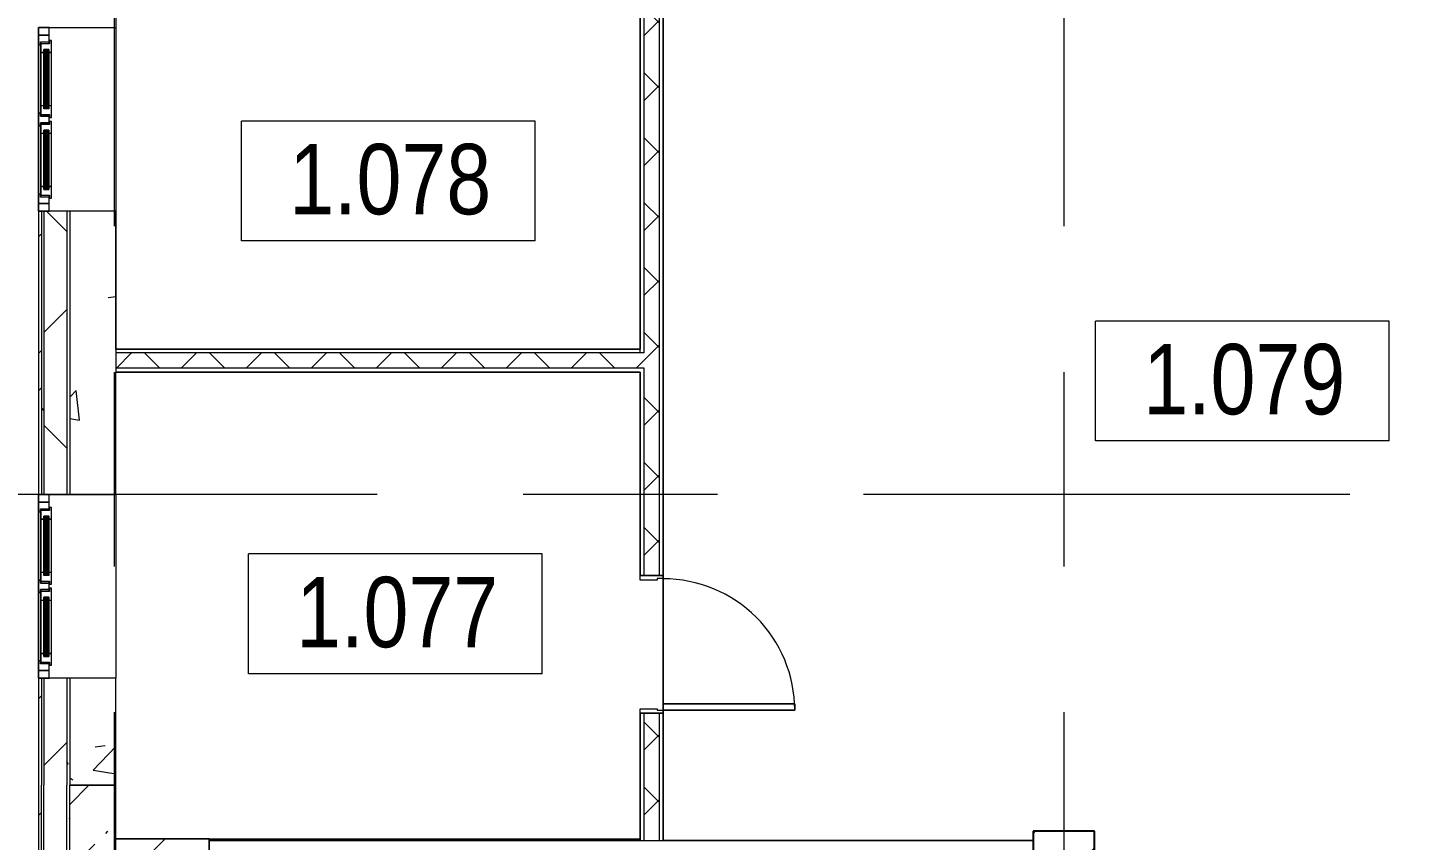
# Model space of a CAD drawing. Header units: millimetres. Extents: x 46431 to 216095, y -43515 to 31605.
# Drawn here: x 56767 to 65794, y -15743 to -10433 of the extents above; entities that cross this region are included whole.
import ezdxf

# ---------------------------------------------------------------- set-up
doc = ezdxf.new("R2010")
doc.units = ezdxf.units.MM
doc.linetypes.add('Осевые', pattern=[6350, 1270, -952.5, 3175, -952.5])
for name, color, linetype, lineweight in [('Двери', 7, 'Continuous', 9), ('Каркас_Импост', 7, 'Continuous', 9), ('Колонны', 7, 'Continuous', 9), ('Колонны-1', 7, 'Continuous', 25), ('Марки помещений', 7, 'Continuous', 9), ('Общие ребра', 7, 'Continuous', 9), ('Окна', 7, 'Continuous', 9), ('Окна-1', 7, 'Continuous', 18), ('Оси-2', 7, 'Осевые', 9), ('Остекление', 7, 'Continuous', 9), ('Панель', 7, 'Continuous', 9), ('Перекрытия', 7, 'Continuous', 9), ('Стены', 7, 'Continuous', 9), ('Стены-1', 7, 'Continuous', 18), ('Штриховка разреза-3', 7, 'Continuous', 9)]:
    doc.layers.add(name, color=color, linetype=linetype, lineweight=lineweight)
doc.layers.add('Окна-2', color=7, linetype='Continuous', lineweight=9, true_color=0x804000)
doc.styles.add('Arial Narrow_1', font='Arial Narrow.ttf', dxfattribs={"height": 460})
pattern_1 = [(45, (0, 0), (-212.132, 212.132), []), (135, (0, 0), (-212.132, -212.132), [])]
pattern_2 = [(45, (0, 0), (-502.894, 502.894), []), (45, (0, 762), (-502.894, 502.894), [])]
pattern_3 = [(45, (0, 0), (-424.264, 424.264), [600, -100, 20, -100]), (45, (0, 424), (-424.264, 424.264), [])]
pattern_4 = [(0, (0, 0), (812.8, 203.2), [67.056, -542.544, 67.056, -542.544, -3251.2]), (0, (0, 0), (812.8, 203.2), [-1219.2, 67.056, -1152.144, 67.056, -542.544, -1422.4]), (0, (0, 0), (812.8, 203.2), [-3048, 67.056, -339.344, 67.056, -948.944]), (120, (304.8, 101.6), (-582.37636, 602.30545), [67.056, -542.544, 67.056, -542.544, -3251.2]), (120, (304.8, 101.6), (-582.37636, 602.30545), [-1219.2, 67.056, -1152.144, 67.056, -542.544, -1422.4]), (120, (304.8, 101.6), (-582.37636, 602.30545), [-3048, 67.056, -339.344, 67.056, -948.944]), (240, (406.4, 508), (-230.42364, -805.50545), [67.056, -542.544, 67.056, -542.544, -3251.2]), (240, (406.4, 508), (-230.42364, -805.50545), [-1219.2, 67.056, -1152.144, 67.056, -542.544, -1422.4]), (240, (406.4, 508), (-230.42364, -805.50545), [-3048, 67.056, -339.344, 67.056, -948.944])]
pattern_5 = [(45, (0, 0), (-707.107, 707.107), []), (135, (0, 0), (-707.107, -707.107), [])]
pattern_6 = [(50, (0, 0), (1457.472, -127.512), [152.4, -1676.4]), (355, (0, 0), (-281.942, 1528.454), [121.92, -1341.12]), (100.451, (121.5, -10.6), (1175.54, 1400.933), [129.52, -1424.72]), (46.184, (0, 406.4), (2168.63, -336.34), [228.6, -2514.6]), (96.636, (180.7, 378.4), (1899.22, 1979.42), [194.28, -2137.08]), (351.184, (0, 406.4), (1899.24, 1979.4), [182.88, -2011.68]), (21, (203.2, 304.8), (1212.915, -818.121), [152.4, -1676.4]), (326, (203.2, 304.8), (494.417, 1473.504), [121.92, -1341.12]), (71.451, (304.3, 236.6), (1707.337, 655.37), [129.52, -1424.72]), (37.5, (0, 0), (24.7094, 676.4402), [67.056, -1257.808, 67.056, -1294.384, -1346.2]), (37.5, (0, 0), (24.7094, 676.4402), [-2686.304, 67.056, -1279.144]), (7.5, (0, 0), (534.558, 801.444), [67.056, -709.168, 67.056, -1227.328, -513.08]), (7.5, (0, 0), (534.558, 801.444), [-2070.608, 67.056, -446.024]), (327.5, (-453.14, 0), (1084.7275, -45.831), [67.056, -440.944, 67.056, -1517.904, -2103.12]), (327.5, (-453.14, 0), (1084.7275, -45.831), [-2092.96, 67.056, -2036.064]), (317.5, (-656.3, 0), (1185.035, 203.414), [67.056, -593.344, 67.056, -985.52, -1493.52]), (317.5, (-656.3, 0), (1185.035, 203.414), [-1712.976, 67.056, -1426.464])]

# ---------------------------------------------------------------- blocks, each defined once
blk = doc.blocks.new('Дверь - Однопольная - ДВ2__21х9-6240661-План 1-го этажа на отм_ -6_000')
at = {"layer": 'Двери'}
for p, q in [((-429, -75), (-389, -75)), ((-429, -933), (-429, -75)), ((-389, -75), (-389, -933)), ((-389, -933), (-429, -933))]:
    blk.add_line(p, q, dxfattribs=at)
blk.add_arc((-429, -75), 858, 270, 0, dxfattribs=at)
at = {"layer": 'Каркас_Импост'}
for p, q in [((-450, 75), (-420, 75)), ((-450, -75), (-450, 75)), ((-420, 75), (-420, -35)), ((420, 75), (450, 75)), ((420, -35), (420, 75)), ((450, 75), (450, -75)), ((-430, -75), (-450, -75)), ((-430, -35), (-430, -75)), ((-420, -35), (-430, -35)), ((430, -35), (420, -35)), ((430, -75), (430, -35)), ((450, -75), (430, -75))]:
    blk.add_line(p, q, dxfattribs=at)
at = {"layer": 'Панель'}
for p, q in [((-389, -75), (-429, -75)), ((-429, -75), (-429, -933)), ((-389, -933), (-389, -75)), ((-429, -933), (-389, -933))]:
    blk.add_line(p, q, dxfattribs=at)
blk = doc.blocks.new('Колонна 403 - Колонна 40-55-731272-План 1-го этажа на отм_ -6_000')
at = {"layer": 'Колонны'}
h = blk.add_hatch(dxfattribs=at)
h.set_pattern_fill('FP_12', color=256, style=0, pattern_type=2)
h.set_pattern_definition([(45, (0, -8400), (-493.914, 493.914), []), (45, (493.9, -8400), (-493.914, 493.914), [873.125, -174.625, 6.706, -167.919])])
h.paths.add_polyline_path([(63331.6, -24482.9), (63731.6, -24482.9), (63731.6, -24082.9), (63331.6, -24082.9), (63331.6, -24134.5)], flags=0)
at = {"layer": 'Колонны-1'}
for p, q in [((63731.6, -24082.9), (63331.6, -24082.9)), ((63331.6, -24082.9), (63331.6, -24482.9)), ((63731.6, -24482.9), (63731.6, -24082.9)), ((63331.6, -24482.9), (63731.6, -24482.9))]:
    blk.add_line(p, q, dxfattribs=at)
blk = doc.blocks.new('Окно 2-Распашное - Один переплет с многокамерным стеклопакетом - 30674-99 - ОК-1 1200-1800-V9-План 1-го этажа на отм_ -6_000')
at = {"layer": 'Каркас_Импост'}
for p, q in [((-550, 252.5), (-550, 182.5)), ((-487, 252.5), (-550, 252.5)), ((-550, 182.5), (-507, 182.5)), ((-507, 182.5), (-507, 238.5)), ((-507, 238.5), (-487, 238.5)), ((-21, 238.5), (-507, 238.5)), ((-507, 182.5), (-507, 238.5)), ((-495, 182.5), (-507, 182.5)), ((-438, 236.5), (-495, 236.5)), ((-495, 236.5), (-495, 180.5)), ((-487, 238.5), (-487, 252.5)), ((-487, 252.5), (-41, 252.5)), ((-487, 238.5), (-487, 252.5)), ((-41, 238.5), (-487, 238.5)), ((-458, 184.5), (-458, 216.5)), ((-458, 216.5), (-438, 216.5)), ((-70, 216.5), (-458, 216.5)), ((-458, 216.5), (-458, 184.5)), ((-438, 184.5), (-458, 184.5)), ((-458, 184.5), (-70, 184.5)), ((-438, 216.5), (-438, 236.5)), ((-90, 236.5), (-438, 236.5)), ((-438, 236.5), (-438, 216.5)), ((-438, 216.5), (-90, 216.5)), ((-438, 166.5), (-438, 184.5)), ((-90, 184.5), (-438, 184.5)), ((-438, 184.5), (-438, 166.5)), ((-33, 236.5), (-90, 236.5)), ((-90, 236.5), (-90, 216.5)), ((-90, 236.5), (-90, 216.5)), ((-90, 216.5), (-70, 216.5)), ((-70, 184.5), (-90, 184.5)), ((-90, 184.5), (-90, 166.5)), ((-90, 184.5), (-90, 166.5)), ((-70, 216.5), (-70, 184.5)), ((-70, 216.5), (-70, 184.5)), ((41, 252.5), (-41, 252.5)), ((-41, 252.5), (-41, 238.5)), ((-41, 238.5), (-41, 252.5)), ((-41, 238.5), (-21, 238.5)), ((-33, 180.5), (-33, 236.5)), ((-21, 182.5), (-33, 182.5)), ((-21, 238.5), (-21, 182.5)), ((-21, 182.5), (-21, 238.5)), ((-21, 182.5), (21, 182.5)), ((21, 182.5), (21, 238.5)), ((21, 238.5), (41, 238.5)), ((21, 238.5), (21, 182.5)), ((507, 238.5), (21, 238.5)), ((33, 182.5), (21, 182.5)), ((90, 236.5), (33, 236.5)), ((33, 236.5), (33, 180.5)), ((41, 238.5), (41, 252.5)), ((41, 252.5), (487, 252.5)), ((41, 252.5), (41, 238.5)), ((487, 238.5), (41, 238.5)), ((70, 184.5), (70, 216.5)), ((70, 216.5), (90, 216.5)), ((458, 216.5), (70, 216.5)), ((70, 184.5), (70, 216.5)), ((90, 184.5), (70, 184.5)), ((70, 184.5), (458, 184.5)), ((90, 216.5), (90, 236.5)), ((90, 216.5), (90, 236.5)), ((438, 236.5), (90, 236.5)), ((90, 216.5), (438, 216.5)), ((90, 166.5), (90, 184.5)), ((90, 166.5), (90, 184.5)), ((438, 184.5), (90, 184.5)), ((438, 236.5), (438, 216.5)), ((495, 236.5), (438, 236.5)), ((438, 216.5), (438, 236.5)), ((438, 216.5), (458, 216.5)), ((458, 184.5), (438, 184.5)), ((438, 184.5), (438, 166.5)), ((438, 166.5), (438, 184.5)), ((458, 216.5), (458, 184.5)), ((458, 184.5), (458, 216.5)), ((550, 252.5), (487, 252.5)), ((487, 252.5), (487, 238.5)), ((487, 252.5), (487, 238.5)), ((487, 238.5), (507, 238.5)), ((495, 180.5), (495, 236.5)), ((507, 182.5), (495, 182.5)), ((507, 238.5), (507, 182.5)), ((507, 238.5), (507, 182.5)), ((507, 182.5), (550, 182.5)), ((550, 182.5), (550, 252.5)), ((-495, 180.5), (-515, 180.5)), ((-515, 180.5), (-515, 166.5)), ((-515, 166.5), (-438, 166.5)), ((-438, 166.5), (-90, 166.5)), ((-90, 166.5), (-13, 166.5)), ((-13, 180.5), (-33, 180.5)), ((-13, 166.5), (-13, 180.5)), ((33, 180.5), (13, 180.5)), ((13, 180.5), (13, 166.5)), ((13, 166.5), (90, 166.5)), ((90, 166.5), (438, 166.5)), ((438, 166.5), (515, 166.5)), ((515, 180.5), (495, 180.5)), ((515, 166.5), (515, 180.5))]:
    blk.add_line(p, q, dxfattribs=at)
at = {"layer": 'Окна'}
for p, q in [((-437.6, 252.5), (-487, 252.5)), ((-487, 252.5), (-474.6, 252.5)), ((-443, 202.5), (-443, 212.5)), ((-85, 212.5), (-443, 212.5)), ((-443, 202.5), (-85, 202.5)), ((-443, 188.5), (-443, 198.5)), ((-85, 198.5), (-443, 198.5)), ((-443, 188.5), (-85, 188.5)), ((-85, 202.5), (-85, 212.5)), ((-85, 188.5), (-85, 198.5)), ((-53.3, 252.5), (-41, 252.5)), ((53.3, 252.5), (41, 252.5)), ((85, 202.5), (85, 212.5)), ((85, 212.5), (443, 212.5)), ((443, 202.5), (85, 202.5)), ((85, 188.5), (85, 198.5)), ((85, 198.5), (443, 198.5)), ((443, 188.5), (85, 188.5)), ((438.2, 252.5), (487, 252.5)), ((443, 202.5), (443, 212.5)), ((443, 188.5), (443, 198.5)), ((487, 252.5), (474.8, 252.5))]:
    blk.add_line(p, q, dxfattribs=at)
at = {"layer": 'Окна-1'}
for p, q in [((-458, 212.5), (-458, 202.5)), ((-443, 212.5), (-458, 212.5)), ((-458, 202.5), (-443, 202.5)), ((-458, 198.5), (-458, 188.5)), ((-443, 198.5), (-458, 198.5)), ((-458, 188.5), (-443, 188.5)), ((-443, 202.5), (-443, 212.5)), ((-443, 188.5), (-443, 198.5)), ((-70, 212.5), (-85, 212.5)), ((-85, 212.5), (-85, 202.5)), ((-85, 202.5), (-70, 202.5)), ((-70, 198.5), (-85, 198.5)), ((-85, 198.5), (-85, 188.5)), ((-85, 188.5), (-70, 188.5)), ((-70, 202.5), (-70, 212.5)), ((-70, 188.5), (-70, 198.5)), ((70, 212.5), (85, 212.5)), ((70, 202.5), (70, 212.5)), ((85, 202.5), (70, 202.5)), ((70, 198.5), (85, 198.5)), ((70, 188.5), (70, 198.5)), ((85, 188.5), (70, 188.5)), ((85, 212.5), (85, 202.5)), ((85, 198.5), (85, 188.5)), ((443, 212.5), (458, 212.5)), ((443, 202.5), (443, 212.5)), ((458, 202.5), (443, 202.5)), ((443, 198.5), (458, 198.5)), ((443, 188.5), (443, 198.5)), ((458, 188.5), (443, 188.5)), ((458, 212.5), (458, 202.5)), ((458, 198.5), (458, 188.5))]:
    blk.add_line(p, q, dxfattribs=at)
at = {"layer": 'Окна-2'}
for p, q in [((-600, 252.5), (-600, 182.5)), ((-550, 252.5), (-600, 252.5)), ((-600, 182.5), (-550, 182.5)), ((-550, 182.5), (-550, 252.5)), ((550, 252.5), (-550, 252.5)), ((-550, 182.5), (-550, 252.5)), ((-550, 182.5), (-495, 182.5)), ((-33, 182.5), (33, 182.5)), ((495, 182.5), (550, 182.5)), ((600, 252.5), (550, 252.5)), ((550, 252.5), (550, 182.5)), ((550, 182.5), (550, 252.5)), ((550, 182.5), (600, 182.5)), ((600, 182.5), (600, 252.5))]:
    blk.add_line(p, q, dxfattribs=at)
at = {"layer": 'Остекление'}
for p, q in [((-70, 216.5), (-458, 216.5)), ((-458, 216.5), (-458, 212.5)), ((-458, 212.5), (-70, 212.5)), ((-70, 202.5), (-458, 202.5)), ((-458, 202.5), (-458, 198.5)), ((-458, 198.5), (-70, 198.5)), ((-70, 188.5), (-458, 188.5)), ((-458, 188.5), (-458, 184.5)), ((-458, 184.5), (-70, 184.5)), ((-70, 212.5), (-70, 216.5)), ((-70, 198.5), (-70, 202.5)), ((-70, 184.5), (-70, 188.5)), ((70, 212.5), (70, 216.5)), ((70, 216.5), (458, 216.5)), ((458, 212.5), (70, 212.5)), ((70, 198.5), (70, 202.5)), ((70, 202.5), (458, 202.5)), ((458, 198.5), (70, 198.5)), ((70, 184.5), (70, 188.5)), ((70, 188.5), (458, 188.5)), ((458, 184.5), (70, 184.5)), ((458, 216.5), (458, 212.5)), ((458, 202.5), (458, 198.5)), ((458, 188.5), (458, 184.5))]:
    blk.add_line(p, q, dxfattribs=at)
blk = doc.blocks.new('Окно 2-Распашное - Один переплет с многокамерным стеклопакетом - 30674-99 - ОК-1 1200-1800-V10-План 1-го этажа на отм_ -6_000')
at = {"layer": 'Каркас_Импост'}
for p, q in [((-550, 252.5), (-550, 182.5)), ((-487, 252.5), (-550, 252.5)), ((-550, 182.5), (-507, 182.5)), ((-507, 182.5), (-507, 238.5)), ((-507, 238.5), (-487, 238.5)), ((-21, 238.5), (-507, 238.5)), ((-507, 182.5), (-507, 238.5)), ((-495, 182.5), (-507, 182.5)), ((-438, 236.5), (-495, 236.5)), ((-495, 236.5), (-495, 180.5)), ((-487, 238.5), (-487, 252.5)), ((-487, 252.5), (-41, 252.5)), ((-487, 238.5), (-487, 252.5)), ((-41, 238.5), (-487, 238.5)), ((-458, 184.5), (-458, 216.5)), ((-458, 216.5), (-438, 216.5)), ((-70, 216.5), (-458, 216.5)), ((-458, 216.5), (-458, 184.5)), ((-438, 184.5), (-458, 184.5)), ((-458, 184.5), (-70, 184.5)), ((-438, 216.5), (-438, 236.5)), ((-90, 236.5), (-438, 236.5)), ((-438, 236.5), (-438, 216.5)), ((-438, 216.5), (-90, 216.5)), ((-438, 166.5), (-438, 184.5)), ((-90, 184.5), (-438, 184.5)), ((-438, 184.5), (-438, 166.5)), ((-33, 236.5), (-90, 236.5)), ((-90, 236.5), (-90, 216.5)), ((-90, 236.5), (-90, 216.5)), ((-90, 216.5), (-70, 216.5)), ((-70, 184.5), (-90, 184.5)), ((-90, 184.5), (-90, 166.5)), ((-90, 184.5), (-90, 166.5)), ((-70, 216.5), (-70, 184.5)), ((-70, 216.5), (-70, 184.5)), ((41, 252.5), (-41, 252.5)), ((-41, 252.5), (-41, 238.5)), ((-41, 238.5), (-41, 252.5)), ((-41, 238.5), (-21, 238.5)), ((-33, 180.5), (-33, 236.5)), ((-21, 182.5), (-33, 182.5)), ((-21, 238.5), (-21, 182.5)), ((-21, 182.5), (-21, 238.5)), ((-21, 182.5), (21, 182.5)), ((21, 182.5), (21, 238.5)), ((21, 238.5), (41, 238.5)), ((21, 238.5), (21, 182.5)), ((507, 238.5), (21, 238.5)), ((33, 182.5), (21, 182.5)), ((90, 236.5), (33, 236.5)), ((33, 236.5), (33, 180.5)), ((41, 238.5), (41, 252.5)), ((41, 252.5), (487, 252.5)), ((41, 252.5), (41, 238.5)), ((487, 238.5), (41, 238.5)), ((70, 184.5), (70, 216.5)), ((70, 216.5), (90, 216.5)), ((458, 216.5), (70, 216.5)), ((70, 184.5), (70, 216.5)), ((90, 184.5), (70, 184.5)), ((70, 184.5), (458, 184.5)), ((90, 216.5), (90, 236.5)), ((90, 216.5), (90, 236.5)), ((438, 236.5), (90, 236.5)), ((90, 216.5), (438, 216.5)), ((90, 166.5), (90, 184.5)), ((90, 166.5), (90, 184.5)), ((438, 184.5), (90, 184.5)), ((438, 236.5), (438, 216.5)), ((495, 236.5), (438, 236.5)), ((438, 216.5), (438, 236.5)), ((438, 216.5), (458, 216.5)), ((458, 184.5), (438, 184.5)), ((438, 184.5), (438, 166.5)), ((438, 166.5), (438, 184.5)), ((458, 216.5), (458, 184.5)), ((458, 184.5), (458, 216.5)), ((550, 252.5), (487, 252.5)), ((487, 252.5), (487, 238.5)), ((487, 252.5), (487, 238.5)), ((487, 238.5), (507, 238.5)), ((495, 180.5), (495, 236.5)), ((507, 182.5), (495, 182.5)), ((507, 238.5), (507, 182.5)), ((507, 238.5), (507, 182.5)), ((507, 182.5), (550, 182.5)), ((550, 182.5), (550, 252.5)), ((-495, 180.5), (-515, 180.5)), ((-515, 180.5), (-515, 166.5)), ((-515, 166.5), (-438, 166.5)), ((-438, 166.5), (-90, 166.5)), ((-90, 166.5), (-13, 166.5)), ((-13, 180.5), (-33, 180.5)), ((-13, 166.5), (-13, 180.5)), ((33, 180.5), (13, 180.5)), ((13, 180.5), (13, 166.5)), ((13, 166.5), (90, 166.5)), ((90, 166.5), (438, 166.5)), ((438, 166.5), (515, 166.5)), ((515, 180.5), (495, 180.5)), ((515, 166.5), (515, 180.5))]:
    blk.add_line(p, q, dxfattribs=at)
at = {"layer": 'Окна'}
for p, q in [((-437.6, 252.5), (-487, 252.5)), ((-487, 252.5), (-474.6, 252.5)), ((-443, 202.5), (-443, 212.5)), ((-85, 212.5), (-443, 212.5)), ((-443, 202.5), (-85, 202.5)), ((-443, 188.5), (-443, 198.5)), ((-85, 198.5), (-443, 198.5)), ((-443, 188.5), (-85, 188.5)), ((-85, 202.5), (-85, 212.5)), ((-85, 188.5), (-85, 198.5)), ((-53.3, 252.5), (-41, 252.5)), ((53.3, 252.5), (41, 252.5)), ((85, 202.5), (85, 212.5)), ((85, 212.5), (443, 212.5)), ((443, 202.5), (85, 202.5)), ((85, 188.5), (85, 198.5)), ((85, 198.5), (443, 198.5)), ((443, 188.5), (85, 188.5)), ((438.2, 252.5), (487, 252.5)), ((443, 202.5), (443, 212.5)), ((443, 188.5), (443, 198.5)), ((487, 252.5), (474.8, 252.5))]:
    blk.add_line(p, q, dxfattribs=at)
at = {"layer": 'Окна-1'}
for p, q in [((-458, 212.5), (-458, 202.5)), ((-443, 212.5), (-458, 212.5)), ((-458, 202.5), (-443, 202.5)), ((-458, 198.5), (-458, 188.5)), ((-443, 198.5), (-458, 198.5)), ((-458, 188.5), (-443, 188.5)), ((-443, 202.5), (-443, 212.5)), ((-443, 188.5), (-443, 198.5)), ((-70, 212.5), (-85, 212.5)), ((-85, 212.5), (-85, 202.5)), ((-85, 202.5), (-70, 202.5)), ((-70, 198.5), (-85, 198.5)), ((-85, 198.5), (-85, 188.5)), ((-85, 188.5), (-70, 188.5)), ((-70, 202.5), (-70, 212.5)), ((-70, 188.5), (-70, 198.5)), ((70, 212.5), (85, 212.5)), ((70, 202.5), (70, 212.5)), ((85, 202.5), (70, 202.5)), ((70, 198.5), (85, 198.5)), ((70, 188.5), (70, 198.5)), ((85, 188.5), (70, 188.5)), ((85, 212.5), (85, 202.5)), ((85, 198.5), (85, 188.5)), ((443, 212.5), (458, 212.5)), ((443, 202.5), (443, 212.5)), ((458, 202.5), (443, 202.5)), ((443, 198.5), (458, 198.5)), ((443, 188.5), (443, 198.5)), ((458, 188.5), (443, 188.5)), ((458, 212.5), (458, 202.5)), ((458, 198.5), (458, 188.5))]:
    blk.add_line(p, q, dxfattribs=at)
at = {"layer": 'Окна-2'}
for p, q in [((-600, 252.5), (-600, 182.5)), ((-550, 252.5), (-600, 252.5)), ((-600, 182.5), (-550, 182.5)), ((-550, 182.5), (-550, 252.5)), ((550, 252.5), (-550, 252.5)), ((-550, 182.5), (-550, 252.5)), ((-550, 182.5), (-495, 182.5)), ((-33, 182.5), (33, 182.5)), ((495, 182.5), (550, 182.5)), ((600, 252.5), (550, 252.5)), ((550, 252.5), (550, 182.5)), ((550, 182.5), (550, 252.5)), ((550, 182.5), (600, 182.5)), ((600, 182.5), (600, 252.5))]:
    blk.add_line(p, q, dxfattribs=at)
at = {"layer": 'Остекление'}
for p, q in [((-70, 216.5), (-458, 216.5)), ((-458, 216.5), (-458, 212.5)), ((-458, 212.5), (-70, 212.5)), ((-70, 202.5), (-458, 202.5)), ((-458, 202.5), (-458, 198.5)), ((-458, 198.5), (-70, 198.5)), ((-70, 188.5), (-458, 188.5)), ((-458, 188.5), (-458, 184.5)), ((-458, 184.5), (-70, 184.5)), ((-70, 212.5), (-70, 216.5)), ((-70, 198.5), (-70, 202.5)), ((-70, 184.5), (-70, 188.5)), ((70, 212.5), (70, 216.5)), ((70, 216.5), (458, 216.5)), ((458, 212.5), (70, 212.5)), ((70, 198.5), (70, 202.5)), ((70, 202.5), (458, 202.5)), ((458, 198.5), (70, 198.5)), ((70, 184.5), (70, 188.5)), ((70, 188.5), (458, 188.5)), ((458, 184.5), (70, 184.5)), ((458, 216.5), (458, 212.5)), ((458, 202.5), (458, 198.5)), ((458, 188.5), (458, 184.5))]:
    blk.add_line(p, q, dxfattribs=at)
blk = doc.blocks.new('Марка помещения_Р - Марка помещения-4575829-План 1-го этажа на отм_ -6_000')
at = {"layer": 'Марки помещений'}
for p, q in [((-4.79375, -1.95625), (-4.79375, 1.95625)), ((4.79375, 1.95625), (-4.79375, 1.95625)), ((4.79375, -1.95625), (4.79375, 1.95625)), ((4.79375, -1.95625), (-4.79375, -1.95625))]:
    blk.add_line(p, q, dxfattribs=at)

msp = doc.modelspace()

# ---------------------------------------------------------------- hatches: boundary and pattern name
at = {"layer": 'Штриховка разреза-3'}
h = msp.add_hatch(dxfattribs=at)
h.set_pattern_fill('FP_3', color=256, style=0, pattern_type=2)
h.set_pattern_definition(pattern_2)
h.paths.add_polyline_path([(56856.6, -13482.9), (56856.6, -11632.9), (56836.6, -11632.9), (56836.6, -13482.9)], flags=0)
h.paths.add_polyline_path([(56836.6, -10432.9), (56856.6, -10432.9), (56856.6, -10282.9), (56836.6, -10282.9)], flags=0)
h = msp.add_hatch(dxfattribs=at)
h.set_pattern_fill('FP_5', color=256, style=0, pattern_type=2)
h.set_pattern_definition(pattern_4)
h.paths.add_polyline_path([(56867.3, -13482.9), (56871.6, -13482.9), (56871.6, -11632.9), (56856.6, -11632.9), (56856.6, -13482.9)], flags=0)
h.paths.add_polyline_path([(56856.6, -10432.9), (56871.6, -10432.9), (56871.6, -10282.9), (56856.6, -10282.9)], flags=0)
h = msp.add_hatch(dxfattribs=at)
h.set_pattern_fill('FP_6', color=256, style=0, pattern_type=2)
h.set_pattern_definition(pattern_5)
h.paths.add_polyline_path([(57021.6, -13482.9), (57021.6, -11632.9), (56871.6, -11632.9), (56871.6, -13482.9)], flags=0)
h.paths.add_polyline_path([(56871.6, -10432.9), (57021.6, -10432.9), (57021.6, -10282.9), (56871.6, -10282.9)], flags=0)
h = msp.add_hatch(dxfattribs=at)
h.set_pattern_fill('FP_7', color=256, style=0, pattern_type=2)
h.set_pattern_definition(pattern_6)
h.paths.add_polyline_path([(57291.1, -13482.9), (57341.6, -13482.9), (57341.6, -11632.9), (57041.6, -11632.9), (57041.6, -13482.9)], flags=0)
h.paths.add_polyline_path([(57341.6, -10432.9), (57341.6, -10282.9), (57041.6, -10282.9), (57041.6, -10432.9), (57291.1, -10432.9)], flags=0)
h = msp.add_hatch(dxfattribs=at)
h.set_pattern_fill('FP_1', color=256, style=0, pattern_type=2)
h.set_pattern_definition(pattern_1)
h.paths.add_polyline_path([(60791.6, -15742.9), (60891.6, -15742.9), (60891.6, -14912.9), (60791.6, -14912.9)], flags=0)
h.paths.add_polyline_path([(60791.6, -14012.9), (60891.6, -14012.9), (60891.6, -10307.9), (60791.6, -10307.9), (60791.6, -12657.9)], flags=0)
h = msp.add_hatch(dxfattribs=at)
h.set_pattern_fill('FP_1', color=256, style=0, pattern_type=2)
h.set_pattern_definition(pattern_1)
h.paths.add_polyline_path([(60766.6, -12657.9), (60791.6, -12657.9), (60791.6, -12557.9), (57341.6, -12557.9), (57341.6, -12657.9), (59833.9, -12657.9)], flags=0)
h = msp.add_hatch(dxfattribs=at)
h.set_pattern_fill('FP_3', color=256, style=0, pattern_type=2)
h.set_pattern_definition(pattern_2)
h.paths.add_polyline_path([(56856.6, -15382.9), (56856.6, -14682.9), (56836.6, -14682.9), (56836.6, -15382.9)], flags=0)
h = msp.add_hatch(dxfattribs=at)
h.set_pattern_fill('FP_6', color=256, style=0, pattern_type=2)
h.set_pattern_definition(pattern_5)
h.paths.add_polyline_path([(57021.6, -15382.9), (57021.6, -14682.9), (56871.6, -14682.9), (56871.6, -15382.9)], flags=0)
h = msp.add_hatch(dxfattribs=at)
h.set_pattern_fill('FP_5', color=256, style=0, pattern_type=2)
h.set_pattern_definition(pattern_4)
h.paths.add_polyline_path([(57021.6, -15382.9), (57041.6, -15382.9), (57041.6, -14682.9), (57021.6, -14682.9), (57021.6, -15121.1)], flags=0)
h = msp.add_hatch(dxfattribs=at)
h.set_pattern_fill('FP_7', color=256, style=0, pattern_type=2)
h.set_pattern_definition(pattern_6)
h.paths.add_polyline_path([(57341.6, -15382.9), (57341.6, -14682.9), (57041.6, -14682.9), (57041.6, -15382.9), (57291.1, -15382.9)], flags=0)
h = msp.add_hatch(dxfattribs=at)
h.set_pattern_fill('FP_3', color=256, style=0, pattern_type=2)
h.set_pattern_definition(pattern_2)
h.paths.add_polyline_path([(56836.6, -16382.9), (56856.6, -16382.9), (56856.6, -15382.9), (56836.6, -15382.9), (56836.6, -15734.5)], flags=0)
h = msp.add_hatch(dxfattribs=at)
h.set_pattern_fill('FP_5', color=256, style=0, pattern_type=2)
h.set_pattern_definition(pattern_4)
h.paths.add_polyline_path([(56856.6, -16382.9), (56871.6, -16382.9), (56871.6, -15382.9), (56856.6, -15382.9), (56856.6, -15734.5)], flags=0)
h = msp.add_hatch(dxfattribs=at)
h.set_pattern_fill('FP_6', color=256, style=0, pattern_type=2)
h.set_pattern_definition(pattern_5)
h.paths.add_polyline_path([(56871.6, -16382.9), (57021.6, -16382.9), (57021.6, -15382.9), (56871.6, -15382.9), (56871.6, -15734.5)], flags=0)
h = msp.add_hatch(dxfattribs=at)
h.set_pattern_fill('FP_5', color=256, style=0, pattern_type=2)
h.set_pattern_definition(pattern_4)
h.paths.add_polyline_path([(57041.6, -16382.9), (57041.6, -15382.9), (57021.6, -15382.9), (57021.6, -16382.9)], flags=0)
h = msp.add_hatch(dxfattribs=at)
h.set_pattern_fill('FP_4', color=256, style=0, pattern_type=2)
h.set_pattern_definition(pattern_3)
h.paths.add_polyline_path([(57341.6, -16382.9), (57341.6, -15382.9), (57041.6, -15382.9), (57041.6, -16382.9)], flags=0)
h = msp.add_hatch(dxfattribs=at)
h.set_pattern_fill('FP_4', color=256, style=0, pattern_type=2)
h.set_pattern_definition(pattern_3)
h.paths.add_polyline_path([(57331.6, -16032.9), (57951.6, -16032.9), (57951.6, -15732.9), (57331.6, -15734.5)], flags=0)

# ---------------------------------------------------------------- linework, layer by layer
at = {"layer": 'Общие ребра'}
for p, q in [((60791.6, -12557.9), (60791.6, -10307.9)), ((60891.6, -14012.9), (60891.6, -10307.9)), ((60916.6, -14012.9), (60916.6, -10307.9)), ((56856.6, -11632.9), (56856.6, -13482.9)), ((56871.6, -11632.9), (56871.6, -13482.9)), ((57021.6, -11632.9), (57021.6, -13482.9)), ((57041.6, -11632.9), (57041.6, -13482.9)), ((57341.6, -12532.9), (57341.6, -12557.9)), ((60766.6, -12557.9), (60766.6, -12532.9)), ((60766.6, -12557.9), (57341.6, -12557.9)), ((57341.6, -12557.9), (57341.6, -12657.9)), ((60791.6, -12557.9), (60766.6, -12557.9)), ((60766.6, -12657.9), (57341.6, -12657.9)), ((57341.6, -12657.9), (57341.6, -12682.9)), ((60791.6, -12657.9), (60766.6, -12657.9)), ((60766.6, -12682.9), (60766.6, -14012.9)), ((60791.6, -14012.9), (60791.6, -12657.9)), ((56856.6, -14682.9), (56856.6, -15382.9)), ((56871.6, -14682.9), (56871.6, -15382.9)), ((57021.6, -14682.9), (57021.6, -15382.9)), ((57041.6, -14682.9), (57041.6, -15382.9)), ((60766.6, -14912.9), (60766.6, -15742.9)), ((60791.6, -15742.9), (60791.6, -14912.9)), ((60891.6, -15742.9), (60891.6, -14912.9)), ((60916.6, -15742.9), (60916.6, -14912.9)), ((56856.6, -16382.9), (56856.6, -15382.9)), ((56871.6, -16382.9), (56871.6, -15382.9)), ((57021.6, -16382.9), (57021.6, -15382.9)), ((57341.6, -15382.9), (57041.6, -15382.9)), ((57041.6, -16382.9), (57041.6, -15382.9)), ((57041.6, -15382.9), (57341.6, -15382.9)), ((57951.6, -15742.9), (57951.6, -15737.9)), ((57951.6, -15737.9), (57951.6, -15742.9)), ((60766.6, -15742.9), (60791.6, -15742.9)), ((60791.6, -15742.9), (60891.6, -15742.9)), ((60891.6, -15742.9), (60916.6, -15742.9))]:
    msp.add_line(p, q, dxfattribs=at)
at = {"layer": 'Оси-2'}
for p, q in [((57331.6, 25417.1), (57331.6, -41733.9)), ((63531.6, 25417.1), (63531.6, -41733.9)), ((150171.6, -13482.9), (50527.1, -13482.9))]:
    msp.add_line(p, q, dxfattribs=at)
at = {"layer": 'Перекрытия'}
for p, q in [((57341.6, -10307.9), (57341.6, -12532.9)), ((60766.6, -12532.9), (60766.6, -10307.9)), ((60916.6, -10307.9), (60916.6, -15742.9)), ((57341.6, -12532.9), (60766.6, -12532.9)), ((60766.6, -12682.9), (57341.6, -12682.9)), ((60766.6, -14012.9), (60766.6, -12682.9)), ((60916.6, -14012.9), (60766.6, -14012.9)), ((60916.6, -14912.9), (60916.6, -14012.9)), ((60766.6, -15732.9), (60766.6, -14912.9)), ((60766.6, -14912.9), (60916.6, -14912.9)), ((63331.6, -15742.9), (63331.6, -15682.9)), ((63331.6, -15682.9), (63731.6, -15682.9)), ((63731.6, -15682.9), (63731.6, -15832.9)), ((57341.6, -15732.9), (60766.6, -15732.9)), ((60916.6, -15742.9), (63331.6, -15742.9))]:
    msp.add_line(p, q, dxfattribs=at)
at = {"layer": 'Стены'}
for p, q in [((56836.6, -10432.9), (57341.6, -10432.9)), ((56836.6, -11632.9), (56836.6, -10432.9)), ((57341.6, -10432.9), (57341.6, -11632.9)), ((57341.6, -11632.9), (56836.6, -11632.9)), ((56836.6, -13482.9), (57341.6, -13482.9)), ((56836.6, -14682.9), (56836.6, -13482.9)), ((57341.6, -13482.9), (57341.6, -14682.9)), ((57341.6, -14682.9), (56836.6, -14682.9))]:
    msp.add_line(p, q, dxfattribs=at)
at = {"layer": 'Стены-1'}
for p, q in [((60766.6, -10307.9), (60766.6, -12532.9)), ((57341.6, -11632.9), (56836.6, -11632.9)), ((56836.6, -11632.9), (56836.6, -13482.9)), ((57341.6, -12532.9), (57341.6, -11632.9)), ((60766.6, -12532.9), (57341.6, -12532.9)), ((57341.6, -12682.9), (60766.6, -12682.9)), ((57341.6, -13482.9), (57341.6, -12682.9)), ((56836.6, -13482.9), (57341.6, -13482.9)), ((60766.6, -14012.9), (60916.6, -14012.9)), ((57341.6, -14682.9), (56836.6, -14682.9)), ((56836.6, -14682.9), (56836.6, -15382.9)), ((57341.6, -15382.9), (57341.6, -14682.9)), ((60916.6, -14912.9), (60766.6, -14912.9)), ((56836.6, -15382.9), (56836.6, -16382.9)), ((57341.6, -16022.9), (57341.6, -15382.9)), ((57951.6, -15732.9), (57331.6, -15732.9)), ((57331.6, -15732.9), (57331.6, -16032.9)), ((57951.6, -15737.9), (57951.6, -15732.9)), ((60764.6, -15737.9), (57951.6, -15737.9)), ((57951.6, -16032.9), (57951.6, -15742.9)), ((57951.6, -15742.9), (60764.6, -15742.9)), ((58526.6, -15742.9), (57951.6, -15742.9)), ((57951.6, -15742.9), (57951.6, -16147.9)), ((60766.6, -15742.9), (58526.6, -15742.9)), ((63331.6, -15742.9), (60916.6, -15742.9)), ((63331.6, -16147.9), (63331.6, -15742.9))]:
    msp.add_line(p, q, dxfattribs=at)

# ---------------------------------------------------------------- block references
at = {"layer": 'Двери', "rotation": 89.99999999999993}
msp.add_blockref('Дверь - Однопольная - ДВ2__21х9-6240661-План 1-го этажа на отм_ -6_000', (60841.6, -14462.9), dxfattribs=at)
at = {"layer": 'Колонны'}
msp.add_blockref('Колонна 403 - Колонна 40-55-731272-План 1-го этажа на отм_ -6_000', (0, 8400), dxfattribs=at)
at = {"layer": 'Марки помещений', "xscale": 199.9999999999999, "yscale": 199.9999999999999, "zscale": 199.9999999999999}
for p in [(59122.3, -11434.3), (64698.1, -12741.2), (59167.9, -14263.1)]:
    msp.add_blockref('Марка помещения_Р - Марка помещения-4575829-План 1-го этажа на отм_ -6_000', p, dxfattribs=at)
at = {"layer": 'Окна'}
for name, p, rotation in [('Окно 2-Распашное - Один переплет с многокамерным стеклопакетом - 30674-99 - ОК-1 1200-1800-V10-План 1-го этажа на отм_ -6_000', (57089.1, -11032.9), 89.99999999999984), ('Окно 2-Распашное - Один переплет с многокамерным стеклопакетом - 30674-99 - ОК-1 1200-1800-V9-План 1-го этажа на отм_ -6_000', (57089.1, -14082.9), 90)]:
    msp.add_blockref(name, p, dxfattribs=dict(at, rotation=rotation))

# ---------------------------------------------------------------- texts
at = {"layer": 'Марки помещений', "char_height": 460, "width": 1587.341, "attachment_point": 1, "style": 'Arial Narrow_1'}
for s, insert in [('1.078', (58474.5, -11192.4)), ('1.079', (64050.2, -12499.4)), ('1.077', (58520, -14021.2))]:
    msp.add_mtext(s, dxfattribs=dict(at, insert=insert))

doc.saveas('drawing.dxf')
